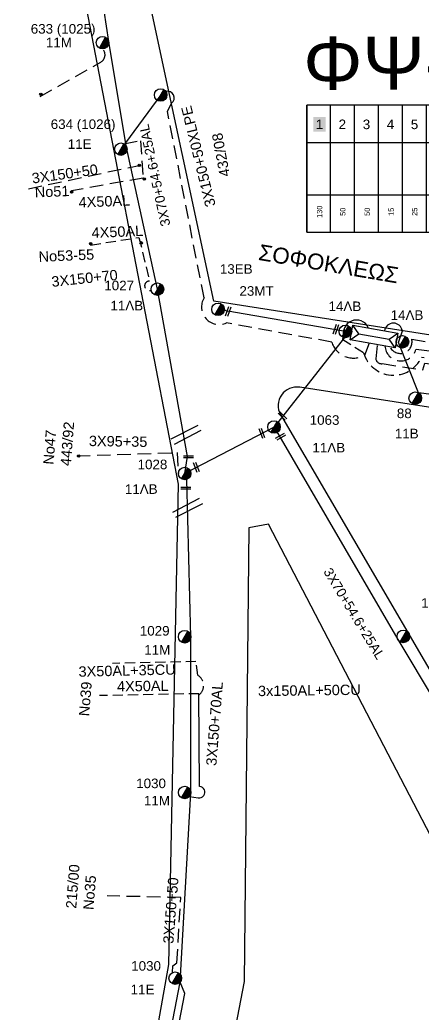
# Model space of a CAD drawing. Header units: millimetres. Extents: x 7453 to 9570, y 777 to 1872.
# Drawn here: x 9002.5 to 9078.3, y 980.9 to 1167.8 of the extents above; entities that cross this region are included whole.
import ezdxf
from ezdxf.enums import TextEntityAlignment as Align

# ---------------------------------------------------------------- set-up
doc = ezdxf.new("R2010")
doc.units = ezdxf.units.MM
doc.linetypes.add('DASHED', pattern=[19.05, 12.7, -6.35])
for name, color, linetype in [('Άγνωστα', 7, 'Continuous'), ('Ασφαλειοκιβώτια Χ.Τ 9 αναχωρήσεων', 7, 'Continuous'), ('Επιγραφές - Σχήματα', 7, 'Continuous'), ('Καλώδια ΧΤ   3x150+50AL', 7, 'DASHED'), ('Καλώδια ΧΤ   3x150+50AL XLPE', 7, 'DASHED'), ('Καλώδια ΧΤ   3x150+70 XLPE', 7, 'DASHED'), ('Καλώδια ΧΤ   3x150+70AL', 7, 'DASHED'), ('Καλώδια ΧΤ   3x150AL+50CU', 7, 'DASHED'), ('Μηχανική τομή', 7, 'Continuous'), ('Στύλος ΦΜ', 7, 'Continuous'), ('Στύλος ΦΜ @ 1', 7, 'Continuous'), ('Συνδέσεις', 7, 'Continuous'), ('Συνεστραμμένα ΧΤ   3x70+54.6+25 AL', 7, 'SYN_LINE'), ('Τομή', 7, 'Continuous'), ('Υποσταθμός πόλεως', 7, 'Continuous'), ('Υπόβαθρο ΔΕΗ', 7, 'Continuous'), ('Υπόγεια καλώδια Παροχών ΧΤ   4x50AL', 7, 'DASHED')]:
    doc.layers.add(name, color=color, linetype=linetype)
doc.styles.get("Standard").update_dxf_attribs({"font": 'ARIAL.TTF'})
doc.linetypes.add('SYN_LINE', pattern='A,0.5,-0.0001,["/\\/\\/\\/",Standard,S=0.1,R=0,X=0,Y=-0.05],-0.25', length=0.7501)

# ---------------------------------------------------------------- blocks, each defined once
blk = doc.blocks.new('ΥΠΑΡΧΩΝ ΤΣΙΜΕΝΤΕΝΙΟΣ ΣΤΥΛΟΣ')
at = {"layer": 'Στύλος ΦΜ'}
blk.add_hatch(color=7, dxfattribs=at).paths.add_polyline_path([(-1.29, -2.28, 0.574793), (2.62, 0, 0.268822), (1.3, 2.27)])
at = {"layer": 'Στύλος ΦΜ', "color": 7}
blk.add_line((-1.29, -2.28), (1.3, 2.27), dxfattribs=at)
blk.add_circle((0, 0), 2.62, dxfattribs=at)
at = {"layer": 'Στύλος ΦΜ', "flags": 4}
for tag, p in [('ΑΡΙΘΜΟΣ', (-4.68, 8.05)), ('ΤΥΠΟΣ', (-4.91, 3.03))]:
    blk.add_attdef(tag, p, '', height=4, dxfattribs=at)
blk = doc.blocks.new('ΑΣΦΑΛΕΙΟΚΙΒΩΤΙΟ ΥΠΟΣΤΑΘΜΟΥ 9A ΑΝΑΧΩΡΗΣΕΩΝ')
at = {"layer": 'Ασφαλειοκιβώτια Χ.Τ 9 αναχωρήσεων', "ltscale": 40}
for p, q in [((0, 0), (0, 23.91)), ((4.5, 0), (4.5, 23.91)), ((9, 0), (9, 23.91)), ((13.5, 0), (13.5, 23.91)), ((18, 0), (18, 23.91)), ((22.5, 0), (22.5, 23.91)), ((27, 0), (27, 23.91)), ((31.5, 0), (31.5, 23.91)), ((36, 0), (36, 23.91)), ((0, 16.87), (40.5, 16.87)), ((0, 7.04), (40.5, 7.04))]:
    blk.add_line(p, q, dxfattribs=at)
at = {"layer": 'Ασφαλειοκιβώτια Χ.Τ 9 αναχωρήσεων'}
blk.add_lwpolyline([(40.5, 0), (40.5, 23.91), (0, 23.91), (0, 0)], close=True, dxfattribs=at)
for s, p in [('1', (1.71, 19.38)), ('2', (5.99, 19.38)), ('3', (10.53, 19.38)), ('4', (15.04, 19.38)), ('5', (19.55, 19.38)), ('6', (24.11, 19.38)), ('7', (28.24, 19.38)), ('8', (33.08, 19.38)), ('9', (37.43, 19.38))]:
    blk.add_text(s, height=1.8, dxfattribs=at).set_placement(p)
at = {"layer": 'Ασφαλειοκιβώτια Χ.Τ 9 αναχωρήσεων', "ltscale": 40}
for tag, height, rotation, p in [('ΟΝΟΜΑ', 2.5, 0.6514, (19.14, 25.35)), ('ΚΕΙΜΕΝΟ 1', 1, 90, (2.42, 3.84)), ('ΚΕΙΜΕΝΟ 2', 1, 90, (6.78, 3.84)), ('ΚΕΙΜΕΝΟ 3', 1, 90, (11.38, 3.84)), ('ΚΕΙΜΕΝΟ 4', 1, 90, (15.86, 3.84)), ('ΚΕΙΜΕΝΟ 5', 1, 90, (20.28, 3.84)), ('ΚΕΙΜΕΝΟ 6', 1, 90, (24.74, 3.84)), ('ΚΕΙΜΕΝΟ 7', 1, 90, (29.28, 3.84)), ('ΚΕΙΜΕΝΟ 8', 1, 90, (33.65, 3.84)), ('ΚΕΙΜΕΝΟ 9', 1, 90, (38.21, 3.84)), ('ΣΧ', 1, 0.6514, (20.24, -0.85))]:
    blk.add_attdef(tag, text='', height=height, rotation=rotation, dxfattribs=at).set_placement(p, align=Align.MIDDLE_CENTER)
blk = doc.blocks.new('ΥΠΟΣΤΑΘΜΟΣ ΠΟΛΕΩΣ')
at = {"layer": 'Υποσταθμός πόλεως', "linetype": 'Continuous', "ltscale": 40}
blk.add_lwpolyline([(-8.57, 2.82), (8.57, 2.82), (8.57, -2.82), (-8.57, -2.82)], close=True, dxfattribs=at)
for points in [[(-5.75, 0), (-8.57, 2.82)], [(5.75, 0), (8.57, 2.82)], [(-8.57, -2.82), (-5.75, 0)], [(-5.75, 0), (5.75, 0)], [(8.57, -2.82), (5.75, 0)]]:
    blk.add_lwpolyline(points, dxfattribs=at)
at = {"layer": 'Υποσταθμός πόλεως', "linetype": 'SYN_LINE', "ltscale": 40, "flags": 1}
for tag, p in [('ΜΕΤΑΣΧΗΜΑΤΙΣΜΟΣ', (10.6, 2.39)), ('ΙΣΧΥΣ', (10.58, -0.41)), ('ΑΡΙΘΜΟΣ', (10.7, -3.13))]:
    blk.add_attdef(tag, p, '', height=1.8, dxfattribs=at)
blk = doc.blocks.new('_ΣΥΝΔΕΣΗ')
at = {"layer": 'Συνδέσεις', "linetype": 'SYN_LINE', "ltscale": 40}
blk.add_hatch(color=256, dxfattribs=at).paths.add_polyline_path([(0.5, -0.01, 1), (-0.5, -0.01, 1)])
at = {"layer": 'Συνδέσεις'}
blk.add_circle((0, -0.01), 0.5, dxfattribs=at)
blk = doc.blocks.new('ΜΗΧΑΝΙΚΗ ΤΟΜΗ')
at = {"layer": 'Μηχανική τομή', "ltscale": 40}
for p, q in [((-1.89, 0.78), (1.89, 0.78)), ((1.89, 0), (-1.89, 0))]:
    blk.add_line(p, q, dxfattribs=at)
blk = doc.blocks.new('ΤΟΜΗ')
at = {"layer": 'Τομή', "ltscale": 40}
for p, q in [((-5.68, 0), (5.68, 0)), ((5.68, -2.33), (-5.68, -2.33))]:
    blk.add_line(p, q, dxfattribs=at)

msp = doc.modelspace()

# ---------------------------------------------------------------- hatches: boundary and pattern name
at = {"layer": 'Ασφαλειοκιβώτια Χ.Τ 9 αναχωρήσεων'}
for color in [2, 6, 85, 1, 30, 27]:
    msp.add_hatch(color=color, dxfattribs=at).paths.add_polyline_path([(9057.65, 1146.81), (9059.95, 1146.81), (9059.95, 1149.52), (9057.65, 1149.52)])

# ---------------------------------------------------------------- linework, layer by layer
at = {"layer": 'Άγνωστα', "color": 133, "linetype": 'DASHED', "ltscale": 0.2}
msp.add_lwpolyline([(9006.35, 1153.42), (9017.74, 1159.88, 0.500277), (9018.06, 1162.34, 3.171687)], format="xyb", dxfattribs=at)
at = {"layer": 'Άγνωστα', "color": 1, "linetype": 'DASHED', "ltscale": 0.2}
msp.add_lwpolyline([(9090.05, 1120.13), (9087.03, 1104.54), (9076.91, 1105.82, -0.848994), (9071.1, 1106.48, 5.984596)], format="xyb", dxfattribs=at)
at = {"layer": 'Άγνωστα', "color": 6, "linetype": 'DASHED', "ltscale": 0.2}
msp.add_lwpolyline([(9013.22, 1085.82), (9032.05, 1086.43), (9032.32, 1082.51)], dxfattribs=at)
at = {"layer": 'Επιγραφές - Σχήματα', "color": 27, "ltscale": 20}
msp.add_arc((9030.3, 1153.16), 1.23, 304.0908, 106.0985, dxfattribs=at)
at = {"layer": 'Καλώδια ΧΤ   3x150+50AL', "color": 27, "ltscale": 0.2}
for points in [[(9004.15, 1136.06), (9025.51, 1140.56)], [(9031.2, 988.68), (9031.29, 989.96), (9032.04, 990.52), (9032.75, 1002.77), (9018.95, 1003.07)]]:
    msp.add_lwpolyline(points, dxfattribs=at)
at = {"layer": 'Καλώδια ΧΤ   3x150+50AL', "color": 30, "ltscale": 0.2}
msp.add_lwpolyline([(9072.12, 1106.16, 0.860587), (9076.13, 1107.78), (9085.53, 1106.03), (9087.99, 1120.18)], format="xyb", dxfattribs=at)
at = {"layer": 'Καλώδια ΧΤ   3x150+50AL XLPE', "color": 27, "ltscale": 0.2}
msp.add_lwpolyline([(9068.16, 1107), (9067.24, 1104.72, -0.472083), (9061.09, 1107.22), (9041.37, 1110.82, -0.74058), (9037.12, 1115.53), (9030.25, 1150.59), (9030.99, 1152.14)], format="xyb", dxfattribs=at)
at = {"layer": 'Καλώδια ΧΤ   3x150+50AL XLPE', "ltscale": 0.2}
msp.add_lwpolyline([(9069.63, 1106.58), (9069.37, 1104.02)], dxfattribs=at)
msp.add_lwpolyline([(9070.6, 1103.16), (9078.19, 1101.98), (9078.59, 1103.28), (9087.88, 1101.98), (9089.74, 1103.28), (9106.29, 1100.21, 0.385259), (9113.48, 1100.13), (9144.79, 1094.99), (9143.91, 1089.12), (9158.3, 1086.27, -0.472872), (9160.14, 1085.06)], format="xyb", dxfattribs=at)
msp.add_arc((9070.44, 1104.23), 1.08, 191.0474, 278.6012, dxfattribs=at)
at = {"layer": 'Καλώδια ΧΤ   3x150+70AL', "color": 85, "ltscale": 0.15}
msp.add_lwpolyline([(9123.45, 1147.51), (9135.48, 1154.51), (9154.74, 1121.09, -0.355442), (9154.36, 1118.74, 0.063646), (9152.29, 1116.37, -0.333189), (9139.43, 1097.45), (9113.02, 1101.38, -0.453758), (9107.33, 1100.94), (9088.78, 1104.4), (9086.96, 1103.06), (9077.98, 1104.34, -0.689589), (9067.08, 1105.2), (9063.2, 1107.65), (9063.38, 1109.52), (9063.79, 1109.26)], format="xyb", dxfattribs=at)
at = {"layer": 'Καλώδια ΧΤ   3x150AL+50CU', "color": 173, "ltscale": 0.15}
msp.add_lwpolyline([(9036.16, 1040.87, 0.531804), (9035.95, 1044.56), (9035.59, 1047.16), (9019.91, 1046.79)], format="xyb", dxfattribs=at)
at = {"layer": 'Συνεστραμμένα ΧΤ   3x70+54.6+25 AL', "color": 133, "ltscale": 20}
msp.add_lwpolyline([(9033.49, 1082.51), (9034, 1085.69), (9028.37, 1117.16), (9022.48, 1144.15), (9019.22, 1163.71), (9016.15, 1183.96), (9005.24, 1228.58)], dxfattribs=at)
at = {"layer": 'Συνεστραμμένα ΧΤ   3x70+54.6+25 AL', "color": 27, "ltscale": 15}
msp.add_lwpolyline([(9028.98, 1153.69), (9021.5, 1143.49)], dxfattribs=at)
at = {"layer": 'Συνεστραμμένα ΧΤ   3x70+54.6+25 AL', "color": 85, "ltscale": 20}
msp.add_lwpolyline([(9063.68, 1109.21), (9039.76, 1113.37)], dxfattribs=at)
at = {"layer": 'Συνεστραμμένα ΧΤ   3x70+54.6+25 AL', "color": 6, "ltscale": 20}
msp.add_lwpolyline([(9067.97, 1109.9, 0.979723), (9063.47, 1108.05), (9050.26, 1091.25), (9073.52, 1051.28), (9094.15, 1016.76)], format="xyb", dxfattribs=at)
at = {"layer": 'Συνεστραμμένα ΧΤ   3x70+54.6+25 AL', "color": 2, "ltscale": 20}
msp.add_lwpolyline([(9247.15, 1086.2), (9160.45, 1083.92), (9131.14, 1089.87), (9108.49, 1093.02), (9092.49, 1095.72), (9077.37, 1097.7), (9073.63, 1107.17), (9074.37, 1109.36, 0.844723), (9071, 1109.35)], format="xyb", dxfattribs=at)
at = {"layer": 'Συνεστραμμένα ΧΤ   3x70+54.6+25 AL', "color": 6, "ltscale": 20}
msp.add_lwpolyline([(9050.26, 1091.25), (9033.49, 1082.51)], dxfattribs=at)
at = {"layer": 'Συνεστραμμένα ΧΤ   3x70+54.6+25 AL', "color": 173, "ltscale": 20}
msp.add_lwpolyline([(9026.62, 953.2), (9027.51, 953.59), (9033.52, 984.75), (9032.62, 986.86), (9034.67, 1022.46), (9034.67, 1051.81), (9033.87, 1081.4)], dxfattribs=at)
at = {"layer": 'Συνεστραμμένα ΧΤ   3x70+54.6+25 AL', "color": 173, "ltscale": 15}
msp.add_lwpolyline([(9034.4, 1021.77), (9036.03, 1021.53, 1.033806), (9036.29, 1023.68), (9036.16, 1041.1)], format="xyb", dxfattribs=at)
at = {"layer": 'Συνεστραμμένα ΧΤ   3x70+54.6+25 AL', "color": 27, "ltscale": 20}
msp.add_lwpolyline([(9018.77, 908.94), (9026, 952.38), (9032.62, 986.86)], dxfattribs=at)
at = {"layer": 'Υπόβαθρο ΔΕΗ'}
for points in [[(9043.08, 1224.35), (9054.77, 1230.89, -0.340084), (9071.14, 1228.5), (9092.76, 1205.39), (9119.86, 1170.33), (9143.35, 1134.84), (9150.54, 1121.32, -0.546387), (9135.25, 1099.79), (9038.94, 1114.93), (9020.95, 1199.16, 0.553403), (9043.08, 1224.35, -1.243994)], [(9017.82, 918.51), (9030.51, 990.21), (9032.35, 1080.51), (9012.62, 1182.88, 0.360104), (8990.99, 1200.69), (8927.49, 1210.76, 0.530419), (8920.28, 1203.06), (8943.55, 1092.72), (8923.43, 945.25, 0.353787), (8927.26, 938.91), (9017.82, 918.51)], [(9159.38, 1082.49), (9055.08, 1098.71, 0.62115), (9051.47, 1093.58), (9096.75, 1015.98), (9270.14, 986.84), (9271.39, 989.24), (9159.38, 1082.49)], [(9031.15, 916.59), (9084.5, 906.2, 0.081197), (9096.68, 938.88, 0.10863), (9096.52, 981.89), (9049.23, 1072.95), (9045.54, 1072.29), (9044.65, 987), (9031.15, 916.59)]]:
    msp.add_lwpolyline(points, format="xyb", dxfattribs=at)
for points in [[(9293.43, 995.62), (9290.71, 1000.33), (9281.76, 1009.06), (9270.11, 1026.43), (9252, 1040.48), (9228.46, 1061.42), (9199.72, 1092.98), (9190.65, 1101.13), (9182.33, 1117.67), (9149.76, 1153.35), (9141.51, 1164.42), (9136.31, 1175.55), (9126.73, 1186.58), (9119.63, 1200.25), (9094.45, 1231.45), (9061.94, 1268.94), (9034.04, 1304.5), (9023.53, 1309.28), (9006.44, 1318.56), (8985.94, 1332.29), (8975.93, 1352.29), (8968.64, 1372.81), (8964.06, 1386.96), (8949.46, 1398.81), (8937.88, 1424.76), (8930.18, 1437.92), (8926.81, 1462.87)], [(9299.59, 1005.66), (9297.04, 1007.79), (9295.15, 1016.49), (9286.23, 1020.03), (9270.04, 1040.55), (9246.7, 1059.74), (9228.12, 1077.77), (9220.7, 1090.95), (9208.78, 1098.2), (9204.22, 1105.43), (9199.31, 1121.84), (9189.36, 1131.95), (9190.63, 1129.56), (9187.75, 1128.4), (9183.87, 1129.9), (9173.9, 1143.19), (9156.42, 1161.82), (9149.61, 1175.22), (9135.24, 1190.93), (9129.53, 1202.29), (9128.53, 1202.76), (9127.5, 1201.81), (9124.55, 1203.44), (9112.24, 1225.15), (9111.66, 1225.14), (9111.17, 1223.58), (9100.6, 1234.67), (9096.88, 1240), (9093.53, 1247.84), (9085.25, 1258.12), (9077.73, 1266.92), (9056.11, 1292.86), (9047.66, 1305.52), (9026.06, 1326.55), (9008.35, 1341.06), (8998.84, 1345.33), (8990.34, 1353.55), (8987.07, 1369.98), (8983.5, 1385.34), (8974.19, 1397.16), (8966.28, 1412.88), (8952.14, 1428.76), (8942.65, 1444.48), (8937.62, 1461.07)]]:
    msp.add_spline(points, degree=3, dxfattribs=at)
at = {"layer": 'Υπόγεια καλώδια Παροχών ΧΤ   4x50AL', "color": 27, "ltscale": 0.2}
msp.add_lwpolyline([(9022.09, 1144.52), (9025.16, 1145.09), (9025.7, 1138.07), (9012.26, 1135.67)], dxfattribs=at)
at = {"layer": 'Υπόγεια καλώδια Παροχών ΧΤ   4x50AL', "color": 133, "ltscale": 0.15}
msp.add_lwpolyline([(9015.83, 1125.47), (9024.9, 1126.9), (9026.9, 1118.69, 1.237667), (9027.21, 1116.96, -31.453578)], format="xyb", dxfattribs=at)
at = {"layer": 'Υπόγεια καλώδια Παροχών ΧΤ   4x50AL', "color": 173, "ltscale": 0.15}
msp.add_lwpolyline([(9036.16, 1041.1), (9017.47, 1040.74)], dxfattribs=at)

# ---------------------------------------------------------------- block references
at = {"layer": 'Ασφαλειοκιβώτια Χ.Τ 9 αναχωρήσεων'}
ref = msp.add_blockref('ΑΣΦΑΛΕΙΟΚΙΒΩΤΙΟ ΥΠΟΣΤΑΘΜΟΥ 9A ΑΝΑΧΩΡΗΣΕΩΝ', (9056.4, 1127.88), dxfattribs=at)
ref.add_attrib('ΚΕΙΜΕΝΟ 6', '25', dxfattribs={"ltscale": 40, "height": 1, "rotation": 90}).set_placement((9081.14, 1131.72), align=Align.MIDDLE_CENTER)
ref.add_attrib('ΚΕΙΜΕΝΟ 5', '25', dxfattribs={"ltscale": 40, "height": 1, "rotation": 90}).set_placement((9076.68, 1131.72), align=Align.MIDDLE_CENTER)
ref.add_attrib('ΚΕΙΜΕΝΟ 4', '15', dxfattribs={"ltscale": 40, "height": 1, "rotation": 90}).set_placement((9072.26, 1131.72), align=Align.MIDDLE_CENTER)
ref.add_attrib('ΚΕΙΜΕΝΟ 3', '50', dxfattribs={"ltscale": 40, "height": 1, "rotation": 90}).set_placement((9067.77, 1131.72), align=Align.MIDDLE_CENTER)
ref.add_attrib('ΚΕΙΜΕΝΟ 1', '130', dxfattribs={"ltscale": 40, "height": 1, "rotation": 90}).set_placement((9058.82, 1131.72), align=Align.MIDDLE_CENTER)
ref.add_attrib('ΚΕΙΜΕΝΟ 2', '50', dxfattribs={"ltscale": 40, "height": 1, "rotation": 90}).set_placement((9063.17, 1131.72), align=Align.MIDDLE_CENTER)
at = {"layer": 'Μηχανική τομή'}
for p, xscale, yscale, zscale, rotation in [((9041.45, 1113.03), 0.5000000000000093, 0.5000000000000093, 0.5000000000000093, 251.1510871103226), ((9061.7, 1109.67), 0.5000000000000093, 0.5000000000000093, 0.5000000000000093, 251.1510871103226), ((9051.7, 1093.19), 0.5000000000000987, 0.5000000000000987, 0.5000000000000987, 314.5715315374809), ((9047.8, 1090), 0.4999999999999627, 0.4999999999999627, 0.4999999999999627, 291.0793291108468), ((9051.39, 1089.61), 0.4999999999999725, 0.4999999999999725, 0.4999999999999725, 209.9212142671871), ((9035.49, 1083.6), 0.4999999999999218, 0.4999999999999218, 0.4999999999999218, 291.0793291108346)]:
    msp.add_blockref('ΜΗΧΑΝΙΚΗ ΤΟΜΗ', p, dxfattribs=dict(at, xscale=xscale, yscale=yscale, zscale=zscale, rotation=rotation))
for p, xscale, yscale, zscale in [((9034.18, 1085.43), 0.5, 0.5, 0.5), ((9033.68, 1079.56), 0.4999999999999218, 0.4999999999999218, 0.4999999999999218)]:
    msp.add_blockref('ΜΗΧΑΝΙΚΗ ΤΟΜΗ', p, dxfattribs=dict(at, xscale=xscale, yscale=yscale, zscale=zscale))
at = {"layer": 'Στύλος ΦΜ @ 1', "ltscale": 40}
ref = msp.add_blockref('ΥΠΑΡΧΩΝ ΤΣΙΜΕΝΤΕΝΙΟΣ ΣΤΥΛΟΣ', (9018.06, 1163.52), dxfattribs=dict(at, xscale=0.4499999999998181, yscale=0.4499999999998181, zscale=0.4499999999998181))
ref.add_attrib('ΤΥΠΟΣ', '11Μ', (9007.42, 1162.66), dxfattribs={"layer": 'Στύλος ΦΜ', "height": 1.8, "flags": 4})
ref.add_attrib('ΑΡΙΘΜΟΣ', '633 (1025)', (9004.58, 1165.22), dxfattribs={"layer": 'Στύλος ΦΜ', "height": 1.8, "flags": 4})
at = {"layer": 'Στύλος ΦΜ @ 1', "ltscale": 40, "xscale": 0.4499999999998181, "yscale": 0.4499999999998181, "zscale": 0.4499999999998181}
msp.add_blockref('ΥΠΑΡΧΩΝ ΤΣΙΜΕΝΤΕΝΙΟΣ ΣΤΥΛΟΣ', (9028.98, 1153.69), dxfattribs=at)
at = {"layer": 'Στύλος ΦΜ @ 1', "ltscale": 40}
ref = msp.add_blockref('ΥΠΑΡΧΩΝ ΤΣΙΜΕΝΤΕΝΙΟΣ ΣΤΥΛΟΣ', (9021.5, 1143.49), dxfattribs=dict(at, xscale=0.4499999999998181, yscale=0.4499999999998181, zscale=0.4499999999998181))
ref.add_attrib('ΤΥΠΟΣ', '11Ε', (9011.53, 1143.55), dxfattribs={"layer": 'Στύλος ΦΜ', "height": 1.8, "flags": 4})
ref.add_attrib('ΑΡΙΘΜΟΣ', '634 (1026)', (9008.33, 1147.29), dxfattribs={"layer": 'Στύλος ΦΜ', "height": 1.8, "flags": 4})
ref = msp.add_blockref('ΥΠΑΡΧΩΝ ΤΣΙΜΕΝΤΕΝΙΟΣ ΣΤΥΛΟΣ', (9039.76, 1113.37), dxfattribs=dict(at, xscale=0.4499999999998181, yscale=0.4499999999998181, zscale=0.4499999999998181))
ref.add_attrib('ΤΥΠΟΣ', '13ΕΒ', (9040.09, 1120.06), dxfattribs={"layer": 'Στύλος ΦΜ', "height": 1.8, "flags": 4})
ref.add_attrib('ΑΡΙΘΜΟΣ', '23ΜΤ', (9043.77, 1115.93), dxfattribs={"layer": 'Στύλος ΦΜ', "height": 1.8, "flags": 4})
ref = msp.add_blockref('ΥΠΑΡΧΩΝ ΤΣΙΜΕΝΤΕΝΙΟΣ ΣΤΥΛΟΣ', (9028.37, 1117.16), dxfattribs=dict(at, xscale=0.4499999999998181, yscale=0.4499999999998181, zscale=0.4499999999998181))
ref.add_attrib('ΤΥΠΟΣ', '11ΛΒ', (9019.54, 1113.18), dxfattribs={"layer": 'Στύλος ΦΜ', "height": 1.8, "flags": 4})
ref.add_attrib('ΑΡΙΘΜΟΣ', '1027', (9018.39, 1116.96), dxfattribs={"layer": 'Στύλος ΦΜ', "height": 1.8, "flags": 4})
ref = msp.add_blockref('ΥΠΑΡΧΩΝ ΤΣΙΜΕΝΤΕΝΙΟΣ ΣΤΥΛΟΣ', (9063.67, 1109.22), dxfattribs=dict(at, xscale=0.4499999999998181, yscale=0.4499999999998181, zscale=0.4499999999998181))
ref.add_attrib('ΤΥΠΟΣ', '14ΛΒ', (9060.49, 1113.05), dxfattribs={"layer": 'Στύλος ΦΜ', "height": 1.8, "flags": 4})
ref = msp.add_blockref('ΥΠΑΡΧΩΝ ΤΣΙΜΕΝΤΕΝΙΟΣ ΣΤΥΛΟΣ', (9074.37, 1107.26), dxfattribs=dict(at, xscale=0.4499999999998181, yscale=0.4499999999998181, zscale=0.4499999999998181))
ref.add_attrib('ΤΥΠΟΣ', '14ΛΒ', (9072.16, 1111.39), dxfattribs={"layer": 'Στύλος ΦΜ', "height": 1.8, "flags": 4})
ref = msp.add_blockref('ΥΠΑΡΧΩΝ ΤΣΙΜΕΝΤΕΝΙΟΣ ΣΤΥΛΟΣ', (9076.78, 1096.67), dxfattribs=dict(at, xscale=0.4499999999998181, yscale=0.4499999999998181, zscale=0.4499999999998181))
ref.add_attrib('ΤΥΠΟΣ', '11Β', (9072.95, 1089.12), dxfattribs={"layer": 'Στύλος ΦΜ', "height": 1.8, "flags": 4})
ref.add_attrib('ΑΡΙΘΜΟΣ', '88', (9073.33, 1092.92), dxfattribs={"layer": 'Στύλος ΦΜ', "height": 1.8, "flags": 4})
ref = msp.add_blockref('ΥΠΑΡΧΩΝ ΤΣΙΜΕΝΤΕΝΙΟΣ ΣΤΥΛΟΣ', (9050.26, 1091.26), dxfattribs=dict(at, xscale=0.4499999999998181, yscale=0.4499999999998181, zscale=0.4499999999998181))
ref.add_attrib('ΤΥΠΟΣ', '11ΛΒ', (9057.47, 1086.46), dxfattribs={"layer": 'Στύλος ΦΜ', "height": 1.8, "flags": 4})
ref.add_attrib('ΑΡΙΘΜΟΣ', '1063', (9056.96, 1091.66), dxfattribs={"layer": 'Στύλος ΦΜ', "height": 1.8, "flags": 4})
ref = msp.add_blockref('ΥΠΑΡΧΩΝ ΤΣΙΜΕΝΤΕΝΙΟΣ ΣΤΥΛΟΣ', (9033.49, 1082.51), dxfattribs=dict(at, xscale=0.4499999999998181, yscale=0.4499999999998181, zscale=0.4499999999998181))
ref.add_attrib('ΤΥΠΟΣ', '11ΛΒ', (9022.25, 1078.67), dxfattribs={"layer": 'Στύλος ΦΜ', "height": 1.8, "flags": 4})
ref.add_attrib('ΑΡΙΘΜΟΣ', '1028', (9024.64, 1083.31), dxfattribs={"layer": 'Στύλος ΦΜ', "height": 1.8, "flags": 4})
ref = msp.add_blockref('ΥΠΑΡΧΩΝ ΤΣΙΜΕΝΤΕΝΙΟΣ ΣΤΥΛΟΣ', (9074.54, 1051.87), dxfattribs=dict(at, xscale=0.4499999999998181, yscale=0.4499999999998181, zscale=0.4499999999998181))
ref.add_attrib('ΤΥΠΟΣ', '11Μ', (9077.9, 1057.26), dxfattribs={"layer": 'Στύλος ΦΜ', "height": 1.8, "flags": 4})
ref.add_attrib('ΑΡΙΘΜΟΣ', '299', (9079.27, 1051.82), dxfattribs={"layer": 'Στύλος ΦΜ', "height": 1.8, "flags": 4})
ref = msp.add_blockref('ΥΠΑΡΧΩΝ ΤΣΙΜΕΝΤΕΝΙΟΣ ΣΤΥΛΟΣ', (9033.49, 1051.81), dxfattribs=dict(at, xscale=0.4499999999998181, yscale=0.4499999999998181, zscale=0.4499999999998181))
ref.add_attrib('ΤΥΠΟΣ', '11Μ', (9025.89, 1048.44), dxfattribs={"layer": 'Στύλος ΦΜ', "height": 1.8, "flags": 4})
ref.add_attrib('ΑΡΙΘΜΟΣ', '1029', (9025.06, 1052.03), dxfattribs={"layer": 'Στύλος ΦΜ', "height": 1.8, "flags": 4})
ref = msp.add_blockref('ΥΠΑΡΧΩΝ ΤΣΙΜΕΝΤΕΝΙΟΣ ΣΤΥΛΟΣ', (9033.49, 1022.52), dxfattribs=dict(at, xscale=0.4499999999998181, yscale=0.4499999999998181, zscale=0.4499999999998181))
ref.add_attrib('ΤΥΠΟΣ', '11Μ', (9025.83, 1020.09), dxfattribs={"layer": 'Στύλος ΦΜ', "height": 1.8, "flags": 4})
ref.add_attrib('ΑΡΙΘΜΟΣ', '1030', (9024.38, 1023.34), dxfattribs={"layer": 'Στύλος ΦΜ', "height": 1.8, "flags": 4})
ref = msp.add_blockref('ΥΠΑΡΧΩΝ ΤΣΙΜΕΝΤΕΝΙΟΣ ΣΤΥΛΟΣ', (9031.72, 987.62), dxfattribs=dict(at, xscale=0.4499999999998181, yscale=0.4499999999998181, zscale=0.4499999999998181))
ref.add_attrib('ΤΥΠΟΣ', '11Ε', (9023.33, 984.59), dxfattribs={"layer": 'Στύλος ΦΜ', "height": 1.8, "flags": 4})
ref.add_attrib('ΑΡΙΘΜΟΣ', '1030', (9023.44, 989.01), dxfattribs={"layer": 'Στύλος ΦΜ', "height": 1.8, "flags": 4})
at = {"layer": 'Συνδέσεις', "xscale": 0.4499999999998181, "yscale": 0.4499999999998181, "zscale": 0.4499999999998181}
for p in [(9006.48, 1153.79), (9024.96, 1140.45), (9025.9, 1137.88), (9012.24, 1135.44), (9015.83, 1125.71), (9025.32, 1125.88), (9013.59, 1085.79)]:
    msp.add_blockref('_ΣΥΝΔΕΣΗ', p, dxfattribs=at)
at = {"layer": 'Τομή', "rotation": 207.1383434525173}
for p, xscale, yscale, zscale in [((9034.02, 1089.28), 0.4999999999997593, 0.4999999999997593, 0.4999999999997593), ((9034.29, 1075.52), 0.4999999999997594, 0.4999999999997594, 0.4999999999997594)]:
    msp.add_blockref('ΤΟΜΗ', p, dxfattribs=dict(at, xscale=xscale, yscale=yscale, zscale=zscale))
at = {"layer": 'Υποσταθμός πόλεως', "xscale": 0.4999999999999094, "yscale": 0.4999999999999094, "zscale": 0.4999999999999094, "rotation": 349.9765428790153}
msp.add_blockref('ΥΠΟΣΤΑΘΜΟΣ ΠΟΛΕΩΣ', (9069.04, 1108.26), dxfattribs=at)

# ---------------------------------------------------------------- texts
at = {"layer": 'Άγνωστα', "insert": (9015.52, 1089.62), "char_height": 1.8, "width": 23.5192, "attachment_point": 1, "rotation": 359.087}
msp.add_mtext('{\\H1.083x;3X95+35}', dxfattribs=at)
at = {"layer": 'Επιγραφές - Σχήματα', "insert": (9055.74, 1164.67), "char_height": 10, "width": 10.9709, "attachment_point": 1}
msp.add_mtext('ΦΨ-53', dxfattribs=at)
at = {"layer": 'Επιγραφές - Σχήματα', "attachment_point": 1}
for s, insert, char_height, width, rotation in [('{\\H1.083x;432/08}', (9040.1, 1138.15), 1.8, 23.5192, 100.5274), ('{\\H1.083x;No51}', (9005.29, 1136.35), 1.8, 23.5192, 2.46), ('ΣΟΦΟΚΛΕΩΣ', (9047.68, 1125.65), 3, 32.394, 350.3683), ('{\\H1.083x;No53-55}', (9006.01, 1124.24), 1.8, 23.5192, 2.46), ('{\\H1.083x;No47\\P443/92}', (9006.91, 1084.27), 1.8, 23.5192, 85.5148), ('{\\H1.083x;No39}', (9013.6, 1036.95), 1.8, 23.5192, 85.5148), ('{\\H1.083x;215/00\\PNo35}', (9011.17, 1000.79), 1.8, 23.5192, 85.5148)]:
    msp.add_mtext(s, dxfattribs=dict(at, insert=insert, char_height=char_height, width=width, rotation=rotation))
at = {"layer": 'Καλώδια ΧΤ   3x150+50AL', "char_height": 1.8, "width": 23.5192, "attachment_point": 1}
for insert, rotation in [((9004.65, 1138.95), 8.0443), ((9029.42, 994.19), 85.5148)]:
    msp.add_mtext('{\\H1.083x;3X150+50}', dxfattribs=dict(at, insert=insert, rotation=rotation))
at = {"layer": 'Καλώδια ΧΤ   3x150+50AL XLPE', "insert": (9037.43, 1132.46), "char_height": 1.8, "width": 23.5192, "attachment_point": 1, "rotation": 103.7686}
msp.add_mtext('{\\H1.083x;3X150+50XLPE}', dxfattribs=at)
at = {"layer": 'Καλώδια ΧΤ   3x150+70 XLPE', "insert": (9008.37, 1119.53), "char_height": 1.8, "width": 23.5192, "attachment_point": 1, "rotation": 6.0797}
msp.add_mtext('{\\H1.083x;3X150+70}', dxfattribs=at)
at = {"layer": 'Καλώδια ΧΤ   3x150+70AL', "insert": (9037.49, 1027.64), "char_height": 1.8, "width": 23.5192, "attachment_point": 1, "rotation": 85.5148}
msp.add_mtext('{\\H1.083x;3X150+70AL}', dxfattribs=at)
at = {"layer": 'Καλώδια ΧΤ   3x150AL+50CU', "char_height": 1.8, "width": 23.5192, "attachment_point": 1}
for s, insert, rotation in [('{\\H1.083x;3X50AL+35CU}', (9013.53, 1046.23), 1.3482), ('{\\H1.083x;3x150AL+50CU}', (9047.24, 1042.59), 0.7334)]:
    msp.add_mtext(s, dxfattribs=dict(at, insert=insert, rotation=rotation))
at = {"layer": 'Συνεστραμμένα ΧΤ   3x70+54.6+25 AL', "char_height": 1.8, "width": 16.2172, "attachment_point": 1}
for insert, rotation in [((9029.06, 1128.83), 102.2019), ((9061.01, 1065), 301.2441)]:
    msp.add_mtext('3X70+54.6+25AL', dxfattribs=dict(at, insert=insert, rotation=rotation))
at = {"layer": 'Υπόγεια καλώδια Παροχών ΧΤ   4x50AL', "char_height": 1.8, "width": 23.5192, "attachment_point": 1}
for insert, rotation in [((9013.52, 1134.44), 2.46), ((9015.96, 1128.73), 2.46), ((9020.76, 1043.45), 0.8266)]:
    msp.add_mtext('{\\H1.083x;4X50AL}', dxfattribs=dict(at, insert=insert, rotation=rotation))

doc.saveas('drawing.dxf')
